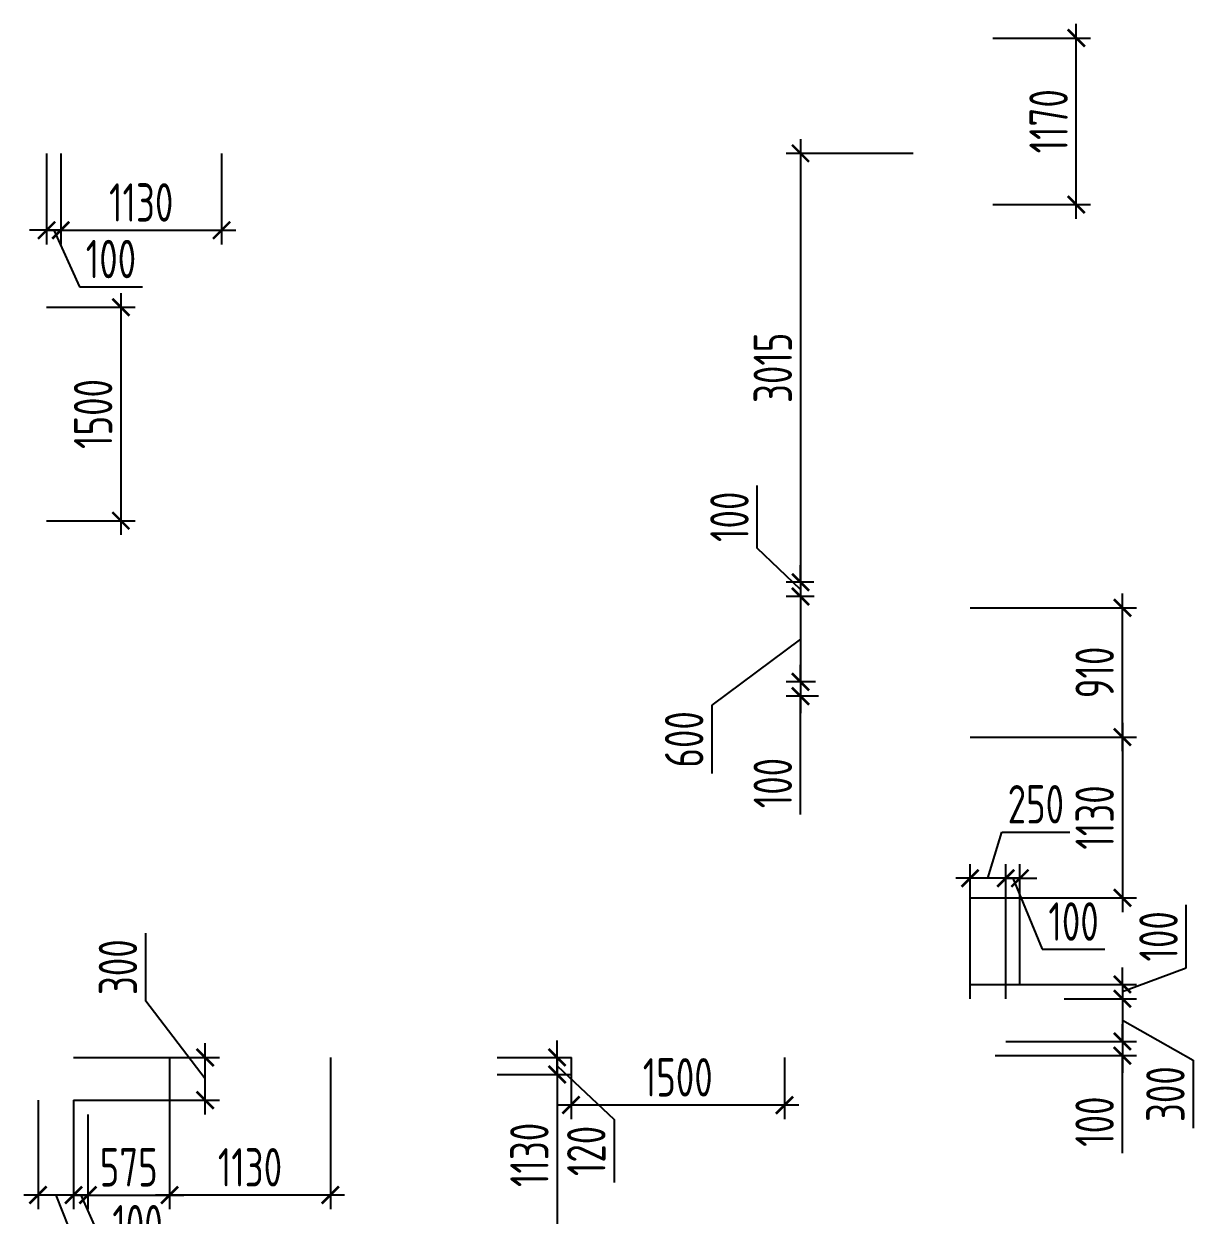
# Model space of a CAD drawing. Header units: millimetres. Extents: x -350007 to 536090, y -888 to 198380.
# Drawn here: x 250526 to 258744, y 60347 to 68721 of the extents above; entities that cross this region are included whole.
import ezdxf

# ---------------------------------------------------------------- set-up
doc = ezdxf.new("R2010")
doc.units = ezdxf.units.MM
doc.layers.add('АР_Размеры нов.', color=15, linetype='Continuous', lineweight=0)
doc.styles.add('ISOCPEUR', font='isocpeur.ttf', dxfattribs={"width": 0.7})
doc.dimstyles.new('R_100', dxfattribs={"dimtxt": 270, "dimasz": 120, "dimexe": 100, "dimexo": 0, "dimgap": 60, "dimtad": 1, "dimdec": 0, "dimrnd": 5, "dimzin": 0, "dimdsep": 46, "dimtxsty": 'ISOCPEUR', "dimblk": 'ARCHTICK', "dimcen": 0, "dimdle": 100, "dimclrd": 256, "dimclre": 256, "dimclrt": 256, "dimadec": 0, "dimazin": 0, "dimtfac": 2, "dimtdec": 0, "dimtofl": 0, "dimtmove": 1, "dimatfit": 3, "dimfxl": 1, "dimtvp": 3, "dimtolj": 1, "dimtzin": 0, "dimarcsym": 0})

# ---------------------------------------------------------------- blocks, each defined once
blk = doc.blocks.new('_ArchTick')
at = {"color": 0, "linetype": 'ByBlock', "const_width": 0.15}
blk.add_lwpolyline([(-0.5, -0.5), (0.5, 0.5)], dxfattribs=at)
blk = doc.blocks.new('*D2639')
at = {"layer": 'Defpoints', "color": 0, "ltscale": 100, "transparency": 16777216}
for p in [(254371.3, 61455.7), (255871.3, 61455.7), (254371.3, 61121)]:
    blk.add_point(p, dxfattribs=at)
at = {"layer": 'АР_Размеры нов.', "lineweight": -2, "ltscale": 100, "transparency": 16777216}
for p, q in [((254371.3, 61455.7), (254371.3, 61021)), ((255871.3, 61455.7), (255871.3, 61021)), ((255971.3, 61121), (254271.3, 61121))]:
    blk.add_line(p, q, dxfattribs=at)
at = {"layer": 'АР_Размеры нов.', "lineweight": -2, "ltscale": 100, "transparency": 16777216, "xscale": 120, "yscale": 120, "zscale": 120, "rotation": 180}
blk.add_blockref('_ArchTick', (254371.3, 61121), dxfattribs=at)
at = {"layer": 'АР_Размеры нов.', "lineweight": -2, "ltscale": 100, "transparency": 16777216, "xscale": 120, "yscale": 120, "zscale": 120}
blk.add_blockref('_ArchTick', (255871.3, 61121), dxfattribs=at)
at = {"layer": 'АР_Размеры нов.', "ltscale": 100, "transparency": 16777216, "insert": (255121.3, 61316), "char_height": 270, "attachment_point": 5, "style": 'ISOCPEUR'}
blk.add_mtext('\\A1;1500', dxfattribs=at)
blk = doc.blocks.new('*D2640')
at = {"layer": 'Defpoints', "color": 0, "ltscale": 100, "transparency": 16777216}
for p in [(251549.9, 61455.7), (252679.9, 61455.7), (251549.9, 60488.7)]:
    blk.add_point(p, dxfattribs=at)
at = {"layer": 'АР_Размеры нов.', "lineweight": -2, "ltscale": 100, "transparency": 16777216}
for p, q in [((251549.9, 61455.7), (251549.9, 60388.7)), ((252679.9, 61455.7), (252679.9, 60388.7)), ((252779.9, 60488.7), (251449.9, 60488.7))]:
    blk.add_line(p, q, dxfattribs=at)
at = {"layer": 'АР_Размеры нов.', "lineweight": -2, "ltscale": 100, "transparency": 16777216, "xscale": 120, "yscale": 120, "zscale": 120, "rotation": 180}
blk.add_blockref('_ArchTick', (251549.9, 60488.7), dxfattribs=at)
at = {"layer": 'АР_Размеры нов.', "lineweight": -2, "ltscale": 100, "transparency": 16777216, "xscale": 120, "yscale": 120, "zscale": 120}
blk.add_blockref('_ArchTick', (252679.9, 60488.7), dxfattribs=at)
at = {"layer": 'АР_Размеры нов.', "ltscale": 100, "transparency": 16777216, "insert": (252114.9, 60683.7), "char_height": 270, "attachment_point": 5, "style": 'ISOCPEUR'}
blk.add_mtext('\\A1;1130', dxfattribs=at)
blk = doc.blocks.new('*D2641')
at = {"layer": 'Defpoints', "color": 0, "ltscale": 100, "transparency": 16777216}
for p in [(257175.6, 63707.4), (257176, 62577.4), (258246.4, 62577.4)]:
    blk.add_point(p, dxfattribs=at)
at = {"layer": 'АР_Размеры нов.', "lineweight": -2, "ltscale": 100, "transparency": 16777216}
for p, q in [((258246.4, 63807.4), (258246.4, 62477.4)), ((257175.6, 63707.4), (258346.4, 63707.4)), ((257176, 62577.4), (258346.4, 62577.4))]:
    blk.add_line(p, q, dxfattribs=at)
at = {"layer": 'АР_Размеры нов.', "lineweight": -2, "ltscale": 100, "transparency": 16777216, "xscale": 120, "yscale": 120, "zscale": 120}
for p, rotation in [((258246.4, 63707.4), 90), ((258246.4, 62577.4), 270)]:
    blk.add_blockref('_ArchTick', p, dxfattribs=dict(at, rotation=rotation))
at = {"layer": 'АР_Размеры нов.', "ltscale": 100, "transparency": 16777216, "insert": (258051.4, 63142.4), "char_height": 270, "attachment_point": 5, "rotation": 90, "style": 'ISOCPEUR'}
blk.add_mtext('\\A1;1130', dxfattribs=at)
blk = doc.blocks.new('*D2642')
at = {"layer": 'Defpoints', "color": 0, "ltscale": 100, "transparency": 16777216}
for p in [(253852.4, 61335.9), (253852.4, 60205.9), (254273.6, 60205.9)]:
    blk.add_point(p, dxfattribs=at)
at = {"layer": 'АР_Размеры нов.', "lineweight": -2, "ltscale": 100, "transparency": 16777216}
for p, q in [((254273.6, 61435.9), (254273.6, 60105.9)), ((253852.4, 61335.9), (254373.6, 61335.9)), ((253852.4, 60205.9), (254373.6, 60205.9))]:
    blk.add_line(p, q, dxfattribs=at)
at = {"layer": 'АР_Размеры нов.', "lineweight": -2, "ltscale": 100, "transparency": 16777216, "xscale": 120, "yscale": 120, "zscale": 120}
for p, rotation in [((254273.6, 61335.9), 90), ((254273.6, 60205.9), 270)]:
    blk.add_blockref('_ArchTick', p, dxfattribs=dict(at, rotation=rotation))
at = {"layer": 'АР_Размеры нов.', "ltscale": 100, "transparency": 16777216, "insert": (254078.6, 60770.9), "char_height": 270, "attachment_point": 5, "rotation": 90, "style": 'ISOCPEUR'}
blk.add_mtext('\\A1;1130', dxfattribs=at)
blk = doc.blocks.new('*D2648')
at = {"layer": 'Defpoints', "color": 0, "ltscale": 100, "transparency": 16777216}
for p in [(250785.5, 67810.1), (251915.5, 67809.4), (251915.5, 67270)]:
    blk.add_point(p, dxfattribs=at)
at = {"layer": 'АР_Размеры нов.', "lineweight": -2, "ltscale": 100, "transparency": 16777216}
for p, q in [((250785.5, 67810.1), (250785.5, 67170)), ((251915.5, 67809.4), (251915.5, 67170)), ((250685.5, 67270), (252015.5, 67270))]:
    blk.add_line(p, q, dxfattribs=at)
at = {"layer": 'АР_Размеры нов.', "lineweight": -2, "ltscale": 100, "transparency": 16777216, "xscale": 120, "yscale": 120, "zscale": 120, "rotation": 180}
blk.add_blockref('_ArchTick', (250785.5, 67270), dxfattribs=at)
at = {"layer": 'АР_Размеры нов.', "lineweight": -2, "ltscale": 100, "transparency": 16777216, "xscale": 120, "yscale": 120, "zscale": 120}
blk.add_blockref('_ArchTick', (251915.5, 67270), dxfattribs=at)
at = {"layer": 'АР_Размеры нов.', "ltscale": 100, "transparency": 16777216, "insert": (251350.5, 67465), "char_height": 270, "attachment_point": 5, "style": 'ISOCPEUR'}
blk.add_mtext('\\A1;1130', dxfattribs=at)
blk = doc.blocks.new('*D2649')
at = {"layer": 'Defpoints', "color": 0, "ltscale": 100, "transparency": 16777216}
for p in [(250685.6, 67810.1), (250785.5, 67810.1), (250685.6, 67270)]:
    blk.add_point(p, dxfattribs=at)
at = {"layer": 'АР_Размеры нов.', "lineweight": -2, "ltscale": 100, "transparency": 16777216}
for p, q in [((250685.6, 67810.1), (250685.6, 67170)), ((250785.5, 67810.1), (250785.5, 67170)), ((250685.6, 67270), (250565.6, 67270)), ((250785.5, 67270), (250685.6, 67270)), ((250735.6, 67270), (250917.3, 66872.5)), ((250785.5, 67270), (250905.5, 67270)), ((250917.3, 66872.5), (251358.6, 66872.5))]:
    blk.add_line(p, q, dxfattribs=at)
at = {"layer": 'АР_Размеры нов.', "lineweight": -2, "ltscale": 100, "transparency": 16777216, "xscale": 120, "yscale": 120, "zscale": 120}
blk.add_blockref('_ArchTick', (250685.6, 67270), dxfattribs=at)
at = {"layer": 'АР_Размеры нов.', "lineweight": -2, "ltscale": 100, "transparency": 16777216, "xscale": 120, "yscale": 120, "zscale": 120, "rotation": 180}
blk.add_blockref('_ArchTick', (250785.5, 67270), dxfattribs=at)
at = {"layer": 'АР_Размеры нов.', "ltscale": 100, "transparency": 16777216, "insert": (251137.9, 67067.5), "char_height": 270, "attachment_point": 5, "style": 'ISOCPEUR'}
blk.add_mtext('\\A1;100', dxfattribs=at)
blk = doc.blocks.new('*D2650')
at = {"layer": 'Defpoints', "color": 0, "ltscale": 100, "transparency": 16777216}
for p in [(250685.6, 66728.5), (250685.6, 65228.5), (251207.5, 65228.5)]:
    blk.add_point(p, dxfattribs=at)
at = {"layer": 'АР_Размеры нов.', "lineweight": -2, "ltscale": 100, "transparency": 16777216}
for p, q in [((251207.5, 66828.5), (251207.5, 65128.5)), ((250685.6, 66728.5), (251307.5, 66728.5)), ((250685.6, 65228.5), (251307.5, 65228.5))]:
    blk.add_line(p, q, dxfattribs=at)
at = {"layer": 'АР_Размеры нов.', "lineweight": -2, "ltscale": 100, "transparency": 16777216, "xscale": 120, "yscale": 120, "zscale": 120}
for p, rotation in [((251207.5, 66728.5), 90), ((251207.5, 65228.5), 270)]:
    blk.add_blockref('_ArchTick', p, dxfattribs=dict(at, rotation=rotation))
at = {"layer": 'АР_Размеры нов.', "ltscale": 100, "transparency": 16777216, "insert": (251012.5, 65978.5), "char_height": 270, "attachment_point": 5, "rotation": 90, "style": 'ISOCPEUR'}
blk.add_mtext('\\A1;1500', dxfattribs=at)
blk = doc.blocks.new('*D2897')
at = {"layer": 'Defpoints', "color": 0, "ltscale": 100, "transparency": 16777216}
for p in [(257335.6, 68620.7), (257922.4, 68620.7), (257335.6, 67450.7)]:
    blk.add_point(p, dxfattribs=at)
at = {"layer": 'АР_Размеры нов.', "lineweight": -2, "ltscale": 100, "transparency": 16777216}
for p, q in [((257922.4, 67350.7), (257922.4, 68720.7)), ((257335.6, 68620.7), (258022.4, 68620.7)), ((257335.6, 67450.7), (258022.4, 67450.7))]:
    blk.add_line(p, q, dxfattribs=at)
at = {"layer": 'АР_Размеры нов.', "lineweight": -2, "ltscale": 100, "transparency": 16777216, "xscale": 120, "yscale": 120, "zscale": 120}
for p, rotation in [((257922.4, 68620.7), 90), ((257922.4, 67450.7), 270)]:
    blk.add_blockref('_ArchTick', p, dxfattribs=dict(at, rotation=rotation))
at = {"layer": 'АР_Размеры нов.', "ltscale": 100, "transparency": 16777216, "insert": (257727.4, 68035.7), "char_height": 270, "attachment_point": 5, "rotation": 90, "style": 'ISOCPEUR'}
blk.add_mtext('\\A1;1170', dxfattribs=at)
blk = doc.blocks.new('*D2305')
at = {"layer": 'Defpoints', "color": 0, "ltscale": 500, "transparency": 16777216}
for p in [(257176, 61968.6), (257836.2, 61868.6), (258246.4, 61868.6)]:
    blk.add_point(p, dxfattribs=at)
at = {"layer": 'АР_Размеры нов.', "lineweight": -2, "ltscale": 500, "transparency": 16777216}
for p, q in [((258695, 62086.1), (258695, 62527.4)), ((258246.4, 61968.6), (258246.4, 62088.6)), ((258246.4, 61918.6), (258695, 62086.1)), ((257176, 61968.6), (258346.4, 61968.6)), ((258246.4, 61968.6), (258246.4, 61868.6)), ((257836.2, 61868.6), (258346.4, 61868.6)), ((258246.4, 61868.6), (258246.4, 61748.6))]:
    blk.add_line(p, q, dxfattribs=at)
at = {"layer": 'АР_Размеры нов.', "lineweight": -2, "ltscale": 500, "transparency": 16777216, "xscale": 120, "yscale": 120, "zscale": 120}
for p, rotation in [((258246.4, 61968.6), 270), ((258246.4, 61868.6), 90)]:
    blk.add_blockref('_ArchTick', p, dxfattribs=dict(at, rotation=rotation))
at = {"layer": 'АР_Размеры нов.', "lineweight": 13, "ltscale": 500, "transparency": 16777216, "insert": (258500, 62306.7), "char_height": 270, "attachment_point": 5, "rotation": 90, "style": 'ISOCPEUR'}
blk.add_mtext('\\A1;100', dxfattribs=at)
blk = doc.blocks.new('*D2306')
at = {"layer": 'Defpoints', "color": 0, "ltscale": 500, "transparency": 16777216}
for p in [(257851.6, 61868.6), (257426, 61568.6), (258246, 61568.6)]:
    blk.add_point(p, dxfattribs=at)
at = {"layer": 'АР_Размеры нов.', "lineweight": -2, "ltscale": 500, "transparency": 16777216}
for p, q in [((258246, 61968.6), (258246, 61468.6)), ((257851.6, 61868.6), (258346, 61868.6)), ((258246, 61718.6), (258743.6, 61437.5)), ((257426, 61568.6), (258346, 61568.6)), ((258743.6, 61437.5), (258743.6, 60958.4))]:
    blk.add_line(p, q, dxfattribs=at)
at = {"layer": 'АР_Размеры нов.', "lineweight": -2, "ltscale": 500, "transparency": 16777216, "xscale": 120, "yscale": 120, "zscale": 120}
for p, rotation in [((258246, 61868.6), 90), ((258246, 61568.6), 270)]:
    blk.add_blockref('_ArchTick', p, dxfattribs=dict(at, rotation=rotation))
at = {"layer": 'АР_Размеры нов.', "lineweight": 13, "ltscale": 500, "transparency": 16777216, "insert": (258548.6, 61197.9), "char_height": 270, "attachment_point": 5, "rotation": 90, "style": 'ISOCPEUR'}
blk.add_mtext('\\A1;300', dxfattribs=at)
blk = doc.blocks.new('*D2307')
at = {"layer": 'Defpoints', "color": 0, "ltscale": 500, "transparency": 16777216}
for p in [(257426, 61568.6), (257351, 61468.6), (258246, 61468.6)]:
    blk.add_point(p, dxfattribs=at)
at = {"layer": 'АР_Размеры нов.', "lineweight": -2, "ltscale": 500, "transparency": 16777216}
for p, q in [((258246, 61568.6), (258246, 61688.6)), ((257426, 61568.6), (258346, 61568.6)), ((258246, 61568.6), (258246, 61468.6)), ((257351, 61468.6), (258346, 61468.6)), ((258246, 61468.6), (258246, 61348.6)), ((258246, 60783.7), (258246, 61468.6))]:
    blk.add_line(p, q, dxfattribs=at)
at = {"layer": 'АР_Размеры нов.', "lineweight": -2, "ltscale": 500, "transparency": 16777216, "xscale": 120, "yscale": 120, "zscale": 120}
for p, rotation in [((258246, 61568.6), 270), ((258246, 61468.6), 90)]:
    blk.add_blockref('_ArchTick', p, dxfattribs=dict(at, rotation=rotation))
at = {"layer": 'АР_Размеры нов.', "lineweight": 13, "ltscale": 500, "transparency": 16777216, "insert": (258051, 61004.3), "char_height": 270, "attachment_point": 5, "rotation": 90, "style": 'ISOCPEUR'}
blk.add_mtext('\\A1;100', dxfattribs=at)
blk = doc.blocks.new('*D2308')
at = {"layer": 'Defpoints', "color": 0, "ltscale": 500, "transparency": 16777216}
for p in [(257176, 62715.2), (257176, 61868.6), (257426, 61868.6)]:
    blk.add_point(p, dxfattribs=at)
at = {"layer": 'АР_Размеры нов.', "lineweight": -2, "ltscale": 500, "transparency": 16777216}
for p, q in [((257301, 62715.2), (257398.5, 63040.2)), ((257398.5, 63040.2), (257877.6, 63040.2)), ((257176, 61868.6), (257176, 62815.2)), ((257426, 61868.6), (257426, 62815.2)), ((257526, 62715.2), (257076, 62715.2))]:
    blk.add_line(p, q, dxfattribs=at)
at = {"layer": 'АР_Размеры нов.', "lineweight": -2, "ltscale": 500, "transparency": 16777216, "xscale": 120, "yscale": 120, "zscale": 120, "rotation": 180}
blk.add_blockref('_ArchTick', (257176, 62715.2), dxfattribs=at)
at = {"layer": 'АР_Размеры нов.', "lineweight": -2, "ltscale": 500, "transparency": 16777216, "xscale": 120, "yscale": 120, "zscale": 120}
blk.add_blockref('_ArchTick', (257426, 62715.2), dxfattribs=at)
at = {"layer": 'АР_Размеры нов.', "lineweight": 13, "ltscale": 500, "transparency": 16777216, "insert": (257638, 63235.2), "char_height": 270, "attachment_point": 5, "style": 'ISOCPEUR'}
blk.add_mtext('\\A1;250', dxfattribs=at)
blk = doc.blocks.new('*D2309')
at = {"layer": 'Defpoints', "color": 0, "ltscale": 500, "transparency": 16777216}
for p in [(257526, 62715.2), (257426, 61968.6), (257526, 61968.6)]:
    blk.add_point(p, dxfattribs=at)
at = {"layer": 'АР_Размеры нов.', "lineweight": -2, "ltscale": 500, "transparency": 16777216}
for p, q in [((257426, 61968.6), (257426, 62815.2)), ((257526, 61968.6), (257526, 62815.2)), ((257426, 62715.2), (257306, 62715.2)), ((257426, 62715.2), (257526, 62715.2)), ((257476, 62715.2), (257682.6, 62216.1)), ((257526, 62715.2), (257646, 62715.2)), ((257682.6, 62216.1), (258123.9, 62216.1))]:
    blk.add_line(p, q, dxfattribs=at)
at = {"layer": 'АР_Размеры нов.', "lineweight": -2, "ltscale": 500, "transparency": 16777216, "xscale": 120, "yscale": 120, "zscale": 120}
blk.add_blockref('_ArchTick', (257426, 62715.2), dxfattribs=at)
at = {"layer": 'АР_Размеры нов.', "lineweight": -2, "ltscale": 500, "transparency": 16777216, "xscale": 120, "yscale": 120, "zscale": 120, "rotation": 180}
blk.add_blockref('_ArchTick', (257526, 62715.2), dxfattribs=at)
at = {"layer": 'АР_Размеры нов.', "lineweight": 13, "ltscale": 500, "transparency": 16777216, "insert": (257903.2, 62411.1), "char_height": 270, "attachment_point": 5, "style": 'ISOCPEUR'}
blk.add_mtext('\\A1;100', dxfattribs=at)
blk = doc.blocks.new('*D2310')
at = {"layer": 'Defpoints', "color": 0, "ltscale": 500, "transparency": 16777216}
for p in [(257175.6, 64615.7), (258246.4, 64615.7), (257175.6, 63707.4)]:
    blk.add_point(p, dxfattribs=at)
at = {"layer": 'АР_Размеры нов.', "lineweight": -2, "ltscale": 500, "transparency": 16777216}
for p, q in [((258246.4, 63607.4), (258246.4, 64715.7)), ((257175.6, 64615.7), (258346.4, 64615.7)), ((257175.6, 63707.4), (258346.4, 63707.4))]:
    blk.add_line(p, q, dxfattribs=at)
at = {"layer": 'АР_Размеры нов.', "lineweight": -2, "ltscale": 500, "transparency": 16777216, "xscale": 120, "yscale": 120, "zscale": 120}
for p, rotation in [((258246.4, 64615.7), 90), ((258246.4, 63707.4), 270)]:
    blk.add_blockref('_ArchTick', p, dxfattribs=dict(at, rotation=rotation))
at = {"layer": 'АР_Размеры нов.', "lineweight": 13, "ltscale": 500, "transparency": 16777216, "insert": (258051.4, 64161.5), "char_height": 270, "attachment_point": 5, "rotation": 90, "style": 'ISOCPEUR'}
blk.add_mtext('\\A1;910', dxfattribs=at)
blk = doc.blocks.new('*D2315')
at = {"layer": 'Defpoints', "color": 0, "ltscale": 500, "transparency": 16777216}
for p in [(250625.6, 61155.7), (250875.6, 61155.7), (250625.6, 60488.7)]:
    blk.add_point(p, dxfattribs=at)
at = {"layer": 'АР_Размеры нов.', "lineweight": -2, "ltscale": 500, "transparency": 16777216}
for p, q in [((250625.6, 61155.7), (250625.6, 60388.7)), ((250875.6, 61155.7), (250875.6, 60388.7)), ((250975.6, 60488.7), (250525.6, 60488.7)), ((250750.6, 60488.7), (251086.6, 59646.4)), ((251086.6, 59646.4), (251565.7, 59646.4))]:
    blk.add_line(p, q, dxfattribs=at)
at = {"layer": 'АР_Размеры нов.', "lineweight": -2, "ltscale": 500, "transparency": 16777216, "xscale": 120, "yscale": 120, "zscale": 120, "rotation": 180}
blk.add_blockref('_ArchTick', (250625.6, 60488.7), dxfattribs=at)
at = {"layer": 'АР_Размеры нов.', "lineweight": -2, "ltscale": 500, "transparency": 16777216, "xscale": 120, "yscale": 120, "zscale": 120}
blk.add_blockref('_ArchTick', (250875.6, 60488.7), dxfattribs=at)
at = {"layer": 'АР_Размеры нов.', "lineweight": 13, "ltscale": 500, "transparency": 16777216, "insert": (251326.1, 59841.4), "char_height": 270, "attachment_point": 5, "style": 'ISOCPEUR'}
blk.add_mtext('\\A1;250', dxfattribs=at)
blk = doc.blocks.new('*D2316')
at = {"layer": 'Defpoints', "color": 0, "ltscale": 500, "transparency": 16777216}
for p in [(250875.6, 61155.7), (250975.6, 61055.7), (250975.6, 60488.7)]:
    blk.add_point(p, dxfattribs=at)
at = {"layer": 'АР_Размеры нов.', "lineweight": -2, "ltscale": 500, "transparency": 16777216}
for p, q in [((250875.6, 61155.7), (250875.6, 60388.7)), ((250975.6, 61055.7), (250975.6, 60388.7)), ((250875.6, 60488.7), (250755.6, 60488.7)), ((250875.6, 60488.7), (250975.6, 60488.7)), ((250925.6, 60488.7), (251104.1, 60088.7)), ((250975.6, 60488.7), (251095.6, 60488.7)), ((251104.1, 60088.7), (251545.4, 60088.7))]:
    blk.add_line(p, q, dxfattribs=at)
at = {"layer": 'АР_Размеры нов.', "lineweight": -2, "ltscale": 500, "transparency": 16777216, "xscale": 120, "yscale": 120, "zscale": 120}
blk.add_blockref('_ArchTick', (250875.6, 60488.7), dxfattribs=at)
at = {"layer": 'АР_Размеры нов.', "lineweight": -2, "ltscale": 500, "transparency": 16777216, "xscale": 120, "yscale": 120, "zscale": 120, "rotation": 180}
blk.add_blockref('_ArchTick', (250975.6, 60488.7), dxfattribs=at)
at = {"layer": 'АР_Размеры нов.', "lineweight": 13, "ltscale": 500, "transparency": 16777216, "insert": (251324.8, 60283.7), "char_height": 270, "attachment_point": 5, "style": 'ISOCPEUR'}
blk.add_mtext('\\A1;100', dxfattribs=at)
blk = doc.blocks.new('*D2317')
at = {"layer": 'Defpoints', "color": 0, "ltscale": 500, "transparency": 16777216}
for p in [(251549.9, 61455.7), (250975.6, 61055.7), (251549.9, 60488.7)]:
    blk.add_point(p, dxfattribs=at)
at = {"layer": 'АР_Размеры нов.', "lineweight": -2, "ltscale": 500, "transparency": 16777216}
for p, q in [((251549.9, 61455.7), (251549.9, 60388.7)), ((250975.6, 61055.7), (250975.6, 60388.7)), ((250875.6, 60488.7), (251649.9, 60488.7))]:
    blk.add_line(p, q, dxfattribs=at)
at = {"layer": 'АР_Размеры нов.', "lineweight": -2, "ltscale": 500, "transparency": 16777216, "xscale": 120, "yscale": 120, "zscale": 120, "rotation": 180}
blk.add_blockref('_ArchTick', (250975.6, 60488.7), dxfattribs=at)
at = {"layer": 'АР_Размеры нов.', "lineweight": -2, "ltscale": 500, "transparency": 16777216, "xscale": 120, "yscale": 120, "zscale": 120}
blk.add_blockref('_ArchTick', (251549.9, 60488.7), dxfattribs=at)
at = {"layer": 'АР_Размеры нов.', "lineweight": 13, "ltscale": 500, "transparency": 16777216, "insert": (251262.8, 60683.7), "char_height": 270, "attachment_point": 5, "style": 'ISOCPEUR'}
blk.add_mtext('\\A1;575', dxfattribs=at)
blk = doc.blocks.new('*D2318')
at = {"layer": 'Defpoints', "color": 0, "ltscale": 500, "transparency": 16777216}
for p in [(250875.6, 61455.7), (251800.4, 61455.7), (250875.6, 61155.7)]:
    blk.add_point(p, dxfattribs=at)
at = {"layer": 'АР_Размеры нов.', "lineweight": -2, "ltscale": 500, "transparency": 16777216}
for p, q in [((251382.1, 61850.6), (251382.1, 62329.7)), ((251800.4, 61305.7), (251382.1, 61850.6)), ((251800.4, 61055.7), (251800.4, 61555.7)), ((250875.6, 61455.7), (251900.4, 61455.7)), ((250875.6, 61155.7), (251900.4, 61155.7))]:
    blk.add_line(p, q, dxfattribs=at)
at = {"layer": 'АР_Размеры нов.', "lineweight": -2, "ltscale": 500, "transparency": 16777216, "xscale": 120, "yscale": 120, "zscale": 120}
for p, rotation in [((251800.4, 61455.7), 90), ((251800.4, 61155.7), 270)]:
    blk.add_blockref('_ArchTick', p, dxfattribs=dict(at, rotation=rotation))
at = {"layer": 'АР_Размеры нов.', "lineweight": 13, "ltscale": 500, "transparency": 16777216, "insert": (251187.1, 62090.1), "char_height": 270, "attachment_point": 5, "rotation": 90, "style": 'ISOCPEUR'}
blk.add_mtext('\\A1;300', dxfattribs=at)
blk = doc.blocks.new('*D2480')
at = {"layer": 'Defpoints', "color": 0, "ltscale": 500, "transparency": 16777216}
for p in [(256775.6, 67810.1), (255984.3, 64795.7), (256078.3, 64795.7)]:
    blk.add_point(p, dxfattribs=at)
at = {"layer": 'АР_Размеры нов.', "lineweight": -2, "ltscale": 500, "transparency": 16777216}
for p, q in [((255984.3, 67910.1), (255984.3, 64695.7)), ((256775.6, 67810.1), (255884.3, 67810.1)), ((256078.3, 64795.7), (255884.3, 64795.7))]:
    blk.add_line(p, q, dxfattribs=at)
at = {"layer": 'АР_Размеры нов.', "lineweight": -2, "ltscale": 500, "transparency": 16777216, "xscale": 120, "yscale": 120, "zscale": 120}
for p, rotation in [((255984.3, 67810.1), 90), ((255984.3, 64795.7), 270)]:
    blk.add_blockref('_ArchTick', p, dxfattribs=dict(at, rotation=rotation))
at = {"layer": 'АР_Размеры нов.', "lineweight": 13, "ltscale": 500, "transparency": 16777216, "insert": (255789.3, 66302.9), "char_height": 270, "attachment_point": 5, "rotation": 90, "style": 'ISOCPEUR'}
blk.add_mtext('\\A1;3015', dxfattribs=at)
blk = doc.blocks.new('*D2481')
at = {"layer": 'Defpoints', "color": 0, "ltscale": 500, "transparency": 16777216}
for p in [(256078.3, 64795.7), (255984.3, 64695.7), (256080.3, 64695.7)]:
    blk.add_point(p, dxfattribs=at)
at = {"layer": 'АР_Размеры нов.', "lineweight": -2, "ltscale": 500, "transparency": 16777216}
for p, q in [((255679.7, 65035.2), (255679.7, 65476.5)), ((255984.3, 64745.7), (255679.7, 65035.2)), ((255984.3, 64795.7), (255984.3, 64915.7)), ((256078.3, 64795.7), (255884.3, 64795.7)), ((255984.3, 64795.7), (255984.3, 64695.7)), ((256080.3, 64695.7), (255884.3, 64695.7)), ((255984.3, 64695.7), (255984.3, 64575.7))]:
    blk.add_line(p, q, dxfattribs=at)
at = {"layer": 'АР_Размеры нов.', "lineweight": -2, "ltscale": 500, "transparency": 16777216, "xscale": 120, "yscale": 120, "zscale": 120}
for p, rotation in [((255984.3, 64795.7), 270), ((255984.3, 64695.7), 90)]:
    blk.add_blockref('_ArchTick', p, dxfattribs=dict(at, rotation=rotation))
at = {"layer": 'АР_Размеры нов.', "lineweight": 13, "ltscale": 500, "transparency": 16777216, "insert": (255484.7, 65255.9), "char_height": 270, "attachment_point": 5, "rotation": 90, "style": 'ISOCPEUR'}
blk.add_mtext('\\A1;100', dxfattribs=at)
blk = doc.blocks.new('*D2482')
at = {"layer": 'Defpoints', "color": 0, "ltscale": 500, "transparency": 16777216}
for p in [(256080.3, 64695.7), (255984.3, 64095.7), (256088.6, 64095.7)]:
    blk.add_point(p, dxfattribs=at)
at = {"layer": 'АР_Размеры нов.', "lineweight": -2, "ltscale": 500, "transparency": 16777216}
for p, q in [((255984.3, 64795.7), (255984.3, 63995.7)), ((256080.3, 64695.7), (255884.3, 64695.7)), ((255984.3, 64395.7), (255361.4, 63930.9)), ((256088.6, 64095.7), (255884.3, 64095.7)), ((255361.4, 63930.9), (255361.4, 63451.8))]:
    blk.add_line(p, q, dxfattribs=at)
at = {"layer": 'АР_Размеры нов.', "lineweight": -2, "ltscale": 500, "transparency": 16777216, "xscale": 120, "yscale": 120, "zscale": 120}
for p, rotation in [((255984.3, 64695.7), 90), ((255984.3, 64095.7), 270)]:
    blk.add_blockref('_ArchTick', p, dxfattribs=dict(at, rotation=rotation))
at = {"layer": 'АР_Размеры нов.', "lineweight": 13, "ltscale": 500, "transparency": 16777216, "insert": (255166.4, 63691.4), "char_height": 270, "attachment_point": 5, "rotation": 90, "style": 'ISOCPEUR'}
blk.add_mtext('\\A1;600', dxfattribs=at)
blk = doc.blocks.new('*D2483')
at = {"layer": 'Defpoints', "color": 0, "ltscale": 500, "transparency": 16777216}
for p in [(256088.6, 64095.7), (255984.3, 63995.7), (256111.1, 63995.7)]:
    blk.add_point(p, dxfattribs=at)
at = {"layer": 'АР_Размеры нов.', "lineweight": -2, "ltscale": 500, "transparency": 16777216}
for p, q in [((255984.3, 64095.7), (255984.3, 64215.7)), ((256088.6, 64095.7), (255884.3, 64095.7)), ((255984.3, 64095.7), (255984.3, 63995.7)), ((256111.1, 63995.7), (255884.3, 63995.7)), ((255984.3, 63995.7), (255984.3, 63875.7)), ((255984.3, 63163.7), (255984.3, 63995.7))]:
    blk.add_line(p, q, dxfattribs=at)
at = {"layer": 'АР_Размеры нов.', "lineweight": -2, "ltscale": 500, "transparency": 16777216, "xscale": 120, "yscale": 120, "zscale": 120}
for p, rotation in [((255984.3, 64095.7), 270), ((255984.3, 63995.7), 90)]:
    blk.add_blockref('_ArchTick', p, dxfattribs=dict(at, rotation=rotation))
at = {"layer": 'АР_Размеры нов.', "lineweight": 13, "ltscale": 500, "transparency": 16777216, "insert": (255789.3, 63384.3), "char_height": 270, "attachment_point": 5, "rotation": 90, "style": 'ISOCPEUR'}
blk.add_mtext('\\A1;100', dxfattribs=at)
blk = doc.blocks.new('*D3989')
at = {"layer": 'Defpoints', "color": 0, "transparency": 16777216}
for p in [(253852.4, 61455.7), (254273.6, 61455.7), (253852.4, 61335.9)]:
    blk.add_point(p, dxfattribs=at)
at = {"layer": 'АР_Размеры нов.', "lineweight": -2, "transparency": 16777216}
for p, q in [((254273.6, 61455.7), (254273.6, 61575.7)), ((253852.4, 61455.7), (254373.6, 61455.7)), ((254273.6, 61335.9), (254273.6, 61455.7)), ((254273.6, 61395.8), (254673.6, 61019.3)), ((253852.4, 61335.9), (254373.6, 61335.9)), ((254273.6, 61335.9), (254273.6, 61215.9)), ((254673.6, 61019.3), (254673.6, 60578))]:
    blk.add_line(p, q, dxfattribs=at)
at = {"layer": 'АР_Размеры нов.', "lineweight": -2, "transparency": 16777216, "xscale": 120, "yscale": 120, "zscale": 120}
for p, rotation in [((254273.6, 61455.7), 270), ((254273.6, 61335.9), 90)]:
    blk.add_blockref('_ArchTick', p, dxfattribs=dict(at, rotation=rotation))
at = {"layer": 'АР_Размеры нов.', "transparency": 16777216, "insert": (254478.6, 60798.6), "char_height": 270, "attachment_point": 5, "rotation": 90, "style": 'ISOCPEUR'}
blk.add_mtext('\\A1;120', dxfattribs=at)

msp = doc.modelspace()

# ---------------------------------------------------------------- dimensions: what is measured, and where the dimension line sits
at = {"layer": 'АР_Размеры нов.', "ltscale": 100}
for base, p1, p2, picture, middle in [((257922.4, 68620.7), (257335.6, 67450.7), (257335.6, 68620.7), '*D2897', (257727.4, 68035.7)), ((251207.5, 65228.5), (250685.6, 66728.5), (250685.6, 65228.5), '*D2650', (251012.5, 65978.5)), ((258246.4, 62577.4), (257175.6, 63707.4), (257176, 62577.4), '*D2641', (258051.4, 63142.4)), ((254273.6, 60205.9), (253852.4, 61335.9), (253852.4, 60205.9), '*D2642', (254078.6, 60770.9))]:
    dim = msp.add_linear_dim(base=base, p1=p1, p2=p2, angle=90, dimstyle='R_100', override={"dimpost": '\\X', "dimfxl": 2.5, "dimarcsym": 2}, dxfattribs=at)
    dim.commit()
    dim.dimension.update_dxf_attribs({"geometry": picture, "text_midpoint": middle})
at = {"layer": 'АР_Размеры нов.', "lineweight": 13, "ltscale": 500}
for base, p1, p2, override, picture, middle in [((255984.3, 64795.7), (256775.6, 67810.1), (256078.3, 64795.7), {"dimpost": '\\X'}, '*D2480', (255789.3, 66302.9)), ((258246.4, 64615.7), (257175.6, 63707.4), (257175.6, 64615.7), {"dimpost": '\\X', "dimfxl": 2.5, "dimarcsym": 2}, '*D2310', (258051.4, 64161.5))]:
    dim = msp.add_linear_dim(base=base, p1=p1, p2=p2, angle=90, dimstyle='R_100', override=override, dxfattribs=at)
    dim.commit()
    dim.dimension.update_dxf_attribs({"geometry": picture, "text_midpoint": middle})
at = {"layer": 'АР_Размеры нов.', "ltscale": 100}
dim = msp.add_linear_dim(base=(250685.6, 67270), p1=(250785.5, 67810.1), p2=(250685.6, 67810.1), dimstyle='R_100', override={"dimpost": '\\X', "dimfxl": 2.5, "dimarcsym": 2}, dxfattribs=at)
dim.commit()
dim.dimension.update_dxf_attribs({"geometry": '*D2649', "text_midpoint": (250977.3, 66872.5), "dimtype": 160})
for base, p1, p2, picture, middle in [((251915.5, 67270), (250785.5, 67810.1), (251915.5, 67809.4), '*D2648', (251350.5, 67465)), ((254371.3, 61121), (255871.3, 61455.7), (254371.3, 61455.7), '*D2639', (255121.3, 61316)), ((251549.9, 60488.7), (252679.9, 61455.7), (251549.9, 61455.7), '*D2640', (252114.9, 60683.7))]:
    dim = msp.add_linear_dim(base=base, p1=p1, p2=p2, dimstyle='R_100', override={"dimpost": '\\X', "dimfxl": 2.5, "dimarcsym": 2}, dxfattribs=at)
    dim.commit()
    dim.dimension.update_dxf_attribs({"geometry": picture, "text_midpoint": middle})
at = {"layer": 'АР_Размеры нов.', "lineweight": 13, "ltscale": 500}
for base, p1, p2, override, picture, middle in [((255984.3, 64695.7), (256078.3, 64795.7), (256080.3, 64695.7), {"dimpost": '\\X'}, '*D2481', (255679.7, 65095.2)), ((255984.3, 64095.7), (256080.3, 64695.7), (256088.6, 64095.7), {"dimpost": '\\X'}, '*D2482', (255361.4, 63870.9)), ((255984.3, 63995.7), (256088.6, 64095.7), (256111.1, 63995.7), {"dimpost": '\\X'}, '*D2483', (255819.8, 63384.3)), ((258246.4, 61868.6), (257176, 61968.6), (257836.2, 61868.6), {"dimpost": '\\X', "dimfxl": 2.5, "dimarcsym": 1}, '*D2305', (258695, 62146.1)), ((251800.4, 61455.7), (250875.6, 61155.7), (250875.6, 61455.7), {"dimpost": '\\X'}, '*D2318', (251382.1, 61910.6)), ((258246, 61568.6), (257851.6, 61868.6), (257426, 61568.6), {"dimpost": '\\X', "dimfxl": 2.5, "dimarcsym": 1}, '*D2306', (258743.6, 61377.5)), ((258246, 61468.6), (257426, 61568.6), (257351, 61468.6), {"dimpost": '\\X', "dimfxl": 2.5, "dimarcsym": 1}, '*D2307', (258227.6, 61004.3))]:
    dim = msp.add_linear_dim(base=base, p1=p1, p2=p2, angle=90, dimstyle='R_100', override=override, dxfattribs=at)
    dim.commit()
    dim.dimension.update_dxf_attribs({"geometry": picture, "text_midpoint": middle, "dimtype": 160})
for base, p1, p2, picture, middle in [((257176, 62715.2), (257426, 61868.6), (257176, 61868.6), '*D2308', (257458.5, 63235.2)), ((251549.9, 60488.7), (250975.6, 61055.7), (251549.9, 61455.7), '*D2317', (251262.8, 60683.7))]:
    dim = msp.add_linear_dim(base=base, p1=p1, p2=p2, dimstyle='R_100', override={"dimpost": '\\X'}, dxfattribs=at)
    dim.commit()
    dim.dimension.update_dxf_attribs({"geometry": picture, "text_midpoint": middle})
for base, p1, p2, picture, middle in [((257526, 62715.2), (257426, 61968.6), (257526, 61968.6), '*D2309', (257742.6, 62216.1)), ((250625.6, 60488.7), (250875.6, 61155.7), (250625.6, 61155.7), '*D2315', (251146.6, 59646.4)), ((250975.6, 60488.7), (250875.6, 61155.7), (250975.6, 61055.7), '*D2316', (251164.1, 60088.7))]:
    dim = msp.add_linear_dim(base=base, p1=p1, p2=p2, dimstyle='R_100', override={"dimpost": '\\X'}, dxfattribs=at)
    dim.commit()
    dim.dimension.update_dxf_attribs({"geometry": picture, "text_midpoint": middle, "dimtype": 160})
at = {"layer": 'АР_Размеры нов.'}
dim = msp.add_linear_dim(base=(254273.6, 61455.7), p1=(253852.4, 61335.9), p2=(253852.4, 61455.7), angle=90, dimstyle='R_100', override={"dimpost": '\\X', "dimfxl": 2.5, "dimarcsym": 2}, dxfattribs=at)
dim.commit()
dim.dimension.update_dxf_attribs({"geometry": '*D3989', "text_midpoint": (254673.6, 60959.3), "dimtype": 160})

doc.saveas('drawing.dxf')
